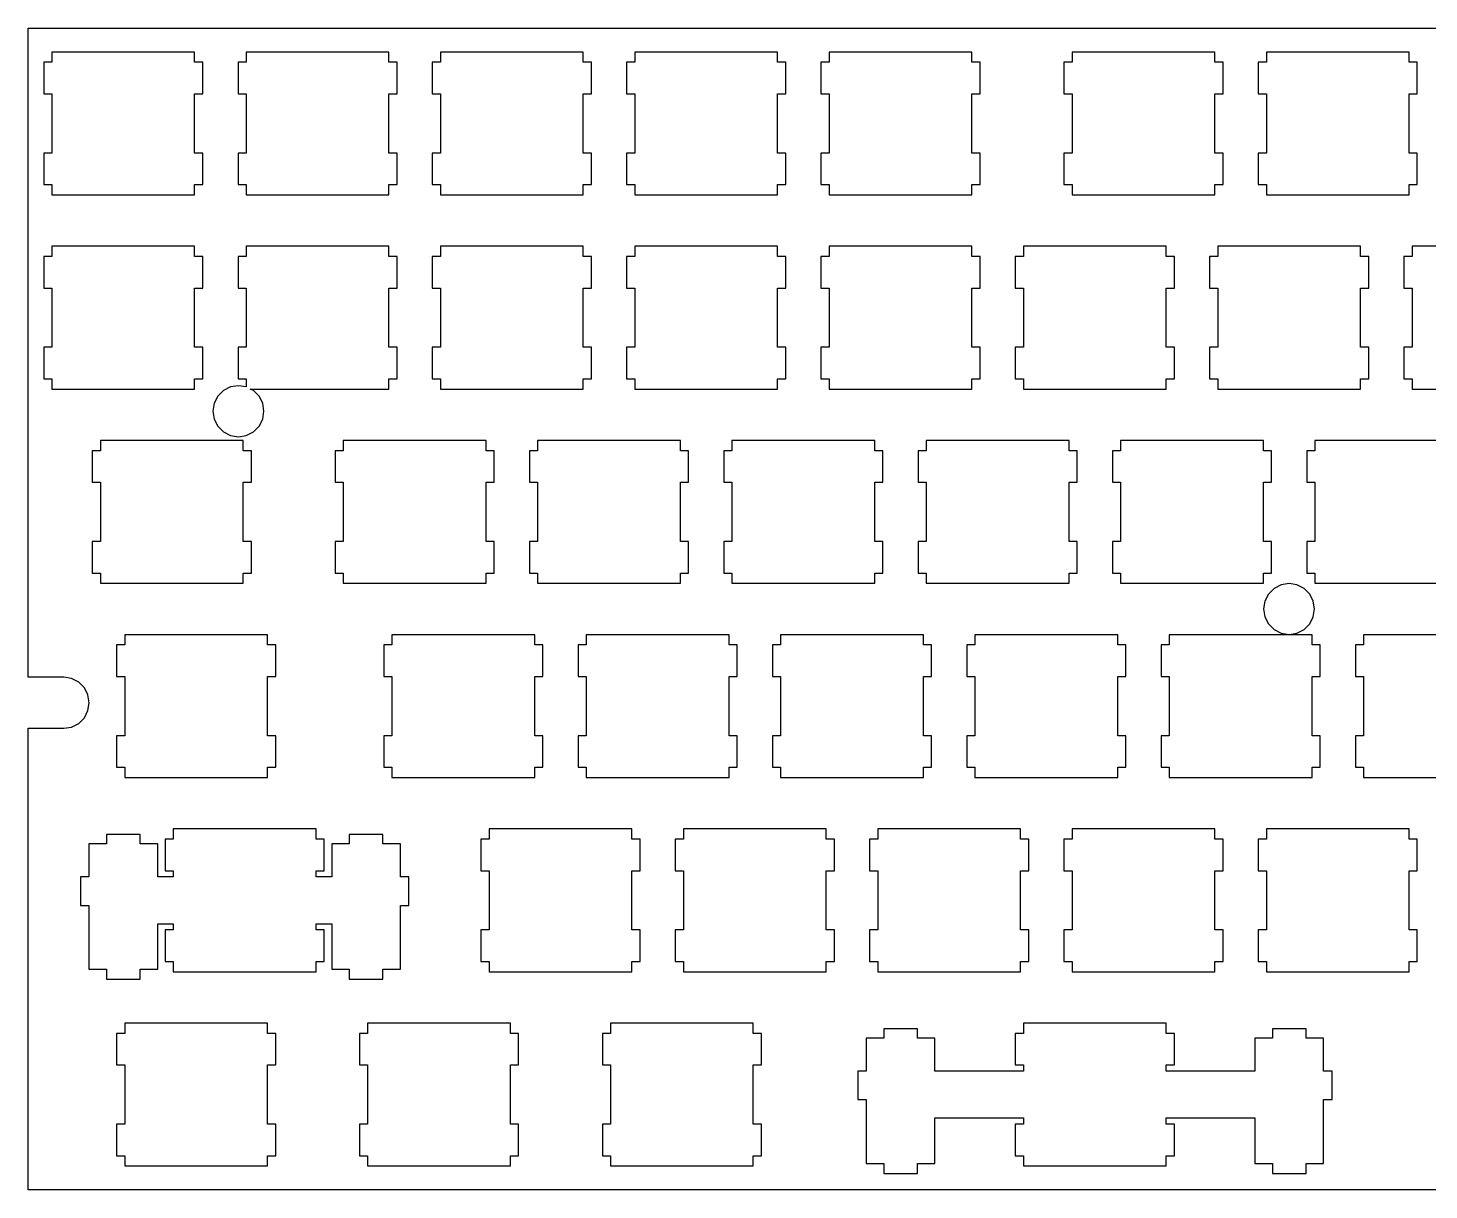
# Model space of a CAD drawing. Extents: x 0 to 276, y 0 to 114.
# Drawn here: x 0.1 to 137.4, y 0.1 to 114.1 of the extents above; entities that cross this region are included whole.
import ezdxf

# ---------------------------------------------------------------- set-up
doc = ezdxf.new("R2010")
doc.units = 0
doc.layers.get('0').update_dxf_attribs({"linetype": 'CONTINUOUS'})

msp = doc.modelspace()

# ---------------------------------------------------------------- linework, layer by layer
at = {"color": 0}
for p, q in [((0.09508, 50.3686), (0.09508, 114.056)), ((0.09508, 114.056), (275.945, 114.056)), ((2.43224, 111.694), (2.43224, 110.694)), ((16.4317, 111.694), (2.43224, 111.694)), ((16.4317, 110.694), (16.4317, 111.694)), ((21.4822, 111.694), (21.4822, 110.694)), ((35.4817, 111.694), (21.4822, 111.694)), ((35.4817, 110.694), (35.4817, 111.694)), ((40.5324, 111.694), (40.5324, 110.694)), ((54.5317, 111.694), (40.5324, 111.694)), ((54.5317, 110.694), (54.5317, 111.694)), ((59.581, 111.694), (59.581, 110.694)), ((73.5817, 111.694), (59.581, 111.694)), ((73.5817, 110.694), (73.5817, 111.694)), ((78.6324, 111.694), (78.6324, 110.694)), ((92.6317, 111.694), (78.6324, 111.694)), ((92.6317, 110.694), (92.6317, 111.694)), ((102.445, 111.694), (102.445, 110.694)), ((116.444, 111.694), (102.445, 111.694)), ((116.444, 110.694), (116.444, 111.694)), ((121.495, 111.694), (121.495, 110.694)), ((135.496, 111.694), (121.495, 111.694)), ((135.496, 110.694), (135.496, 111.694)), ((2.43224, 110.694), (1.6316, 110.694)), ((1.6316, 110.694), (1.6316, 107.594)), ((17.2324, 110.694), (16.4317, 110.694)), ((17.2324, 107.594), (17.2324, 110.694)), ((21.4822, 110.694), (20.6816, 110.694)), ((20.6816, 110.694), (20.6816, 107.594)), ((36.2825, 110.694), (35.4817, 110.694)), ((36.2825, 107.594), (36.2825, 110.694)), ((40.5324, 110.694), (39.7316, 110.694)), ((39.7316, 110.694), (39.7316, 107.594)), ((55.3311, 110.694), (54.5317, 110.694)), ((55.3311, 107.594), (55.3311, 110.694)), ((59.581, 110.694), (58.7816, 110.694)), ((58.7816, 110.694), (58.7816, 107.594)), ((74.3825, 110.694), (73.5817, 110.694)), ((74.3825, 107.594), (74.3825, 110.694)), ((78.6324, 110.694), (77.8316, 110.694)), ((77.8316, 110.694), (77.8316, 107.594)), ((93.4325, 110.694), (92.6317, 110.694)), ((93.4325, 107.594), (93.4325, 110.694)), ((102.445, 110.694), (101.646, 110.694)), ((101.646, 110.694), (101.646, 107.594)), ((117.245, 110.694), (116.444, 110.694)), ((117.245, 107.594), (117.245, 110.694)), ((121.495, 110.694), (120.694, 110.694)), ((120.694, 110.694), (120.694, 107.594)), ((136.295, 110.694), (135.496, 110.694)), ((136.295, 107.594), (136.295, 110.694)), ((1.6316, 107.594), (2.43224, 107.594)), ((2.43224, 107.594), (2.43224, 101.794)), ((16.4317, 101.794), (16.4317, 107.594)), ((16.4317, 107.594), (17.2324, 107.594)), ((20.6816, 107.594), (21.4822, 107.594)), ((21.4822, 107.594), (21.4822, 101.794)), ((35.4817, 101.794), (35.4817, 107.594)), ((35.4817, 107.594), (36.2825, 107.594)), ((39.7316, 107.594), (40.5324, 107.594)), ((40.5324, 107.594), (40.5324, 101.794)), ((54.5317, 101.794), (54.5317, 107.594)), ((54.5317, 107.594), (55.3311, 107.594)), ((58.7816, 107.594), (59.581, 107.594)), ((59.581, 107.594), (59.581, 101.794)), ((73.5817, 101.794), (73.5817, 107.594)), ((73.5817, 107.594), (74.3825, 107.594)), ((77.8316, 107.594), (78.6324, 107.594)), ((78.6324, 107.594), (78.6324, 101.794)), ((92.6317, 101.794), (92.6317, 107.594)), ((92.6317, 107.594), (93.4325, 107.594)), ((101.646, 107.594), (102.445, 107.594)), ((102.445, 107.594), (102.445, 101.794)), ((116.444, 101.794), (116.444, 107.594)), ((116.444, 107.594), (117.245, 107.594)), ((120.694, 107.594), (121.495, 107.594)), ((121.495, 107.594), (121.495, 101.794)), ((135.496, 101.794), (135.496, 107.594)), ((135.496, 107.594), (136.295, 107.594)), ((2.43224, 101.794), (1.6316, 101.794)), ((1.6316, 101.794), (1.6316, 98.6938)), ((17.2324, 101.794), (16.4317, 101.794)), ((17.2324, 98.6938), (17.2324, 101.794)), ((21.4822, 101.794), (20.6816, 101.794)), ((20.6816, 101.794), (20.6816, 98.6938)), ((36.2825, 101.794), (35.4817, 101.794)), ((36.2825, 98.6938), (36.2825, 101.794)), ((40.5324, 101.794), (39.7316, 101.794)), ((39.7316, 101.794), (39.7316, 98.6938)), ((55.3311, 101.794), (54.5317, 101.794)), ((55.3311, 98.6938), (55.3311, 101.794)), ((59.581, 101.794), (58.7816, 101.794)), ((58.7816, 101.794), (58.7816, 98.6938)), ((74.3825, 101.794), (73.5817, 101.794)), ((74.3825, 98.6938), (74.3825, 101.794)), ((78.6324, 101.794), (77.8316, 101.794)), ((77.8316, 101.794), (77.8316, 98.6938)), ((93.4325, 101.794), (92.6317, 101.794)), ((93.4325, 98.6938), (93.4325, 101.794)), ((102.445, 101.794), (101.646, 101.794)), ((101.646, 101.794), (101.646, 98.6938)), ((117.245, 101.794), (116.444, 101.794)), ((117.245, 98.6938), (117.245, 101.794)), ((121.495, 101.794), (120.694, 101.794)), ((120.694, 101.794), (120.694, 98.6938)), ((136.295, 101.794), (135.496, 101.794)), ((136.295, 98.6938), (136.295, 101.794)), ((1.6316, 98.6938), (2.43224, 98.6938)), ((2.43224, 98.6938), (2.43224, 97.6947)), ((2.43224, 97.6947), (16.4317, 97.6947)), ((16.4317, 97.6947), (16.4317, 98.6938)), ((16.4317, 98.6938), (17.2324, 98.6938)), ((20.6816, 98.6938), (21.4822, 98.6938)), ((21.4822, 98.6938), (21.4822, 97.6947)), ((21.4822, 97.6947), (35.4817, 97.6947)), ((35.4817, 97.6947), (35.4817, 98.6938)), ((35.4817, 98.6938), (36.2825, 98.6938)), ((39.7316, 98.6938), (40.5324, 98.6938)), ((40.5324, 98.6938), (40.5324, 97.6947)), ((40.5324, 97.6947), (54.5317, 97.6947)), ((54.5317, 97.6947), (54.5317, 98.6938)), ((54.5317, 98.6938), (55.3311, 98.6938)), ((58.7816, 98.6938), (59.581, 98.6938)), ((59.581, 98.6938), (59.581, 97.6947)), ((59.581, 97.6947), (73.5817, 97.6947)), ((73.5817, 97.6947), (73.5817, 98.6938)), ((73.5817, 98.6938), (74.3825, 98.6938)), ((77.8316, 98.6938), (78.6324, 98.6938)), ((78.6324, 98.6938), (78.6324, 97.6947)), ((78.6324, 97.6947), (92.6317, 97.6947)), ((92.6317, 97.6947), (92.6317, 98.6938)), ((92.6317, 98.6938), (93.4325, 98.6938)), ((101.646, 98.6938), (102.445, 98.6938)), ((102.445, 98.6938), (102.445, 97.6947)), ((102.445, 97.6947), (116.444, 97.6947)), ((116.444, 97.6947), (116.444, 98.6938)), ((116.444, 98.6938), (117.245, 98.6938)), ((120.694, 98.6938), (121.495, 98.6938)), ((121.495, 98.6938), (121.495, 97.6947)), ((121.495, 97.6947), (135.496, 97.6947)), ((135.496, 97.6947), (135.496, 98.6938)), ((135.496, 98.6938), (136.295, 98.6938)), ((2.43224, 92.644), (2.43224, 91.6436)), ((16.4317, 92.644), (2.43224, 92.644)), ((16.4317, 91.6436), (16.4317, 92.644)), ((21.4822, 92.644), (21.4822, 91.6436)), ((35.4817, 92.644), (21.4822, 92.644)), ((35.4817, 91.6436), (35.4817, 92.644)), ((40.5324, 92.644), (40.5324, 91.6436)), ((54.5317, 92.644), (40.5324, 92.644)), ((54.5317, 91.6436), (54.5317, 92.644)), ((59.581, 92.644), (59.581, 91.6436)), ((73.5817, 92.644), (59.581, 92.644)), ((73.5817, 91.6436), (73.5817, 92.644)), ((78.6324, 92.644), (78.6324, 91.6436)), ((92.6317, 92.644), (78.6324, 92.644)), ((92.6317, 91.6436), (92.6317, 92.644)), ((97.6824, 92.644), (97.6824, 91.6436)), ((111.682, 92.644), (97.6824, 92.644)), ((111.682, 91.6436), (111.682, 92.644)), ((116.732, 92.644), (116.732, 91.6436)), ((130.732, 92.644), (116.732, 92.644)), ((130.732, 91.6436), (130.732, 92.644)), ((135.782, 92.644), (135.782, 91.6436)), ((149.782, 92.644), (135.782, 92.644)), ((2.43224, 91.6436), (1.6316, 91.6436)), ((1.6316, 91.6436), (1.6316, 88.5444)), ((17.2324, 91.6436), (16.4317, 91.6436)), ((17.2324, 88.5444), (17.2324, 91.6436)), ((21.4822, 91.6436), (20.6816, 91.6436)), ((20.6816, 91.6436), (20.6816, 88.5444)), ((36.2825, 91.6436), (35.4817, 91.6436)), ((36.2825, 88.5444), (36.2825, 91.6436)), ((40.5324, 91.6436), (39.7316, 91.6436)), ((39.7316, 91.6436), (39.7316, 88.5444)), ((55.3311, 91.6436), (54.5317, 91.6436)), ((55.3311, 88.5444), (55.3311, 91.6436)), ((59.581, 91.6436), (58.7816, 91.6436)), ((58.7816, 91.6436), (58.7816, 88.5444)), ((74.3825, 91.6436), (73.5817, 91.6436)), ((74.3825, 88.5444), (74.3825, 91.6436)), ((78.6324, 91.6436), (77.8316, 91.6436)), ((77.8316, 91.6436), (77.8316, 88.5444)), ((93.4325, 91.6436), (92.6317, 91.6436)), ((93.4325, 88.5444), (93.4325, 91.6436)), ((97.6824, 91.6436), (96.8816, 91.6436)), ((96.8816, 91.6436), (96.8816, 88.5444)), ((112.482, 91.6436), (111.682, 91.6436)), ((112.482, 88.5444), (112.482, 91.6436)), ((116.732, 91.6436), (115.932, 91.6436)), ((115.932, 91.6436), (115.932, 88.5444)), ((131.532, 91.6436), (130.732, 91.6436)), ((131.532, 88.5444), (131.532, 91.6436)), ((135.782, 91.6436), (134.982, 91.6436)), ((134.982, 91.6436), (134.982, 88.5444)), ((1.6316, 88.5444), (2.43224, 88.5444)), ((2.43224, 88.5444), (2.43224, 82.7444)), ((16.4317, 82.7444), (16.4317, 88.5444)), ((16.4317, 88.5444), (17.2324, 88.5444)), ((20.6816, 88.5444), (21.4822, 88.5444)), ((21.4822, 88.5444), (21.4822, 82.7444)), ((35.4817, 82.7444), (35.4817, 88.5444)), ((35.4817, 88.5444), (36.2825, 88.5444)), ((39.7316, 88.5444), (40.5324, 88.5444)), ((40.5324, 88.5444), (40.5324, 82.7444)), ((54.5317, 82.7444), (54.5317, 88.5444)), ((54.5317, 88.5444), (55.3311, 88.5444)), ((58.7816, 88.5444), (59.581, 88.5444)), ((59.581, 88.5444), (59.581, 82.7444)), ((73.5817, 82.7444), (73.5817, 88.5444)), ((73.5817, 88.5444), (74.3825, 88.5444)), ((77.8316, 88.5444), (78.6324, 88.5444)), ((78.6324, 88.5444), (78.6324, 82.7444)), ((92.6317, 82.7444), (92.6317, 88.5444)), ((92.6317, 88.5444), (93.4325, 88.5444)), ((96.8816, 88.5444), (97.6824, 88.5444)), ((97.6824, 88.5444), (97.6824, 82.7444)), ((111.682, 82.7444), (111.682, 88.5444)), ((111.682, 88.5444), (112.482, 88.5444)), ((115.932, 88.5444), (116.732, 88.5444)), ((116.732, 88.5444), (116.732, 82.7444)), ((130.732, 82.7444), (130.732, 88.5444)), ((130.732, 88.5444), (131.532, 88.5444)), ((134.982, 88.5444), (135.782, 88.5444)), ((135.782, 88.5444), (135.782, 82.7444)), ((2.43224, 82.7444), (1.6316, 82.7444)), ((1.6316, 82.7444), (1.6316, 79.6438)), ((17.2324, 82.7444), (16.4317, 82.7444)), ((17.2324, 79.6438), (17.2324, 82.7444)), ((21.4822, 82.7444), (20.6816, 82.7444)), ((20.6816, 82.7444), (20.6816, 79.6438)), ((36.2825, 82.7444), (35.4817, 82.7444)), ((36.2825, 79.6438), (36.2825, 82.7444)), ((40.5324, 82.7444), (39.7316, 82.7444)), ((39.7316, 82.7444), (39.7316, 79.6438)), ((55.3311, 82.7444), (54.5317, 82.7444)), ((55.3311, 79.6438), (55.3311, 82.7444)), ((59.581, 82.7444), (58.7816, 82.7444)), ((58.7816, 82.7444), (58.7816, 79.6438)), ((74.3825, 82.7444), (73.5817, 82.7444)), ((74.3825, 79.6438), (74.3825, 82.7444)), ((78.6324, 82.7444), (77.8316, 82.7444)), ((77.8316, 82.7444), (77.8316, 79.6438)), ((93.4325, 82.7444), (92.6317, 82.7444)), ((93.4325, 79.6438), (93.4325, 82.7444)), ((97.6824, 82.7444), (96.8816, 82.7444)), ((96.8816, 82.7444), (96.8816, 79.6438)), ((112.482, 82.7444), (111.682, 82.7444)), ((112.482, 79.6438), (112.482, 82.7444)), ((116.732, 82.7444), (115.932, 82.7444)), ((115.932, 82.7444), (115.932, 79.6438)), ((131.532, 82.7444), (130.732, 82.7444)), ((131.532, 79.6438), (131.532, 82.7444)), ((135.782, 82.7444), (134.982, 82.7444)), ((134.982, 82.7444), (134.982, 79.6438)), ((1.6316, 79.6438), (2.43224, 79.6438)), ((2.43224, 79.6438), (2.43224, 78.6447)), ((2.43224, 78.6447), (16.4317, 78.6447)), ((16.4317, 78.6447), (16.4317, 79.6438)), ((16.4317, 79.6438), (17.2324, 79.6438)), ((19.2512, 78.4916), (18.6972, 77.9378)), ((19.9471, 78.8458), (19.2512, 78.4916)), ((20.7202, 78.9672), (19.9471, 78.8458)), ((20.6816, 79.6438), (21.4822, 79.6438)), ((21.4822, 78.8487), (20.7202, 78.9672)), ((21.4822, 79.6438), (21.4822, 78.8487)), ((22.1892, 78.4916), (21.8888, 78.6447)), ((21.8888, 78.6447), (35.4817, 78.6447)), ((22.7432, 77.9378), (22.1892, 78.4916)), ((35.4817, 78.6447), (35.4817, 79.6438)), ((35.4817, 79.6438), (36.2825, 79.6438)), ((39.7316, 79.6438), (40.5324, 79.6438)), ((40.5324, 79.6438), (40.5324, 78.6447)), ((40.5324, 78.6447), (54.5317, 78.6447)), ((54.5317, 78.6447), (54.5317, 79.6438)), ((54.5317, 79.6438), (55.3311, 79.6438)), ((58.7816, 79.6438), (59.581, 79.6438)), ((59.581, 79.6438), (59.581, 78.6447)), ((59.581, 78.6447), (73.5817, 78.6447)), ((73.5817, 78.6447), (73.5817, 79.6438)), ((73.5817, 79.6438), (74.3825, 79.6438)), ((77.8316, 79.6438), (78.6324, 79.6438)), ((78.6324, 79.6438), (78.6324, 78.6447)), ((78.6324, 78.6447), (92.6317, 78.6447)), ((92.6317, 78.6447), (92.6317, 79.6438)), ((92.6317, 79.6438), (93.4325, 79.6438)), ((96.8816, 79.6438), (97.6824, 79.6438)), ((97.6824, 79.6438), (97.6824, 78.6447)), ((97.6824, 78.6447), (111.682, 78.6447)), ((111.682, 78.6447), (111.682, 79.6438)), ((111.682, 79.6438), (112.482, 79.6438)), ((115.932, 79.6438), (116.732, 79.6438)), ((116.732, 79.6438), (116.732, 78.6447)), ((116.732, 78.6447), (130.732, 78.6447)), ((130.732, 78.6447), (130.732, 79.6438)), ((130.732, 79.6438), (131.532, 79.6438)), ((134.982, 79.6438), (135.782, 79.6438)), ((135.782, 79.6438), (135.782, 78.6447)), ((135.782, 78.6447), (149.782, 78.6447)), ((18.3417, 77.2418), (18.2204, 76.4674)), ((18.6972, 77.9378), (18.3417, 77.2418)), ((23.0987, 77.2418), (22.7432, 77.9378)), ((23.2199, 76.4674), (23.0987, 77.2418)), ((18.2204, 76.4674), (18.3417, 75.6955)), ((18.3417, 75.6955), (18.6972, 74.9984)), ((22.7432, 74.9984), (23.0987, 75.6955)), ((23.0987, 75.6955), (23.2199, 76.4674)), ((18.6972, 74.9984), (19.2512, 74.4456)), ((19.2512, 74.4456), (19.9471, 74.0904)), ((21.4933, 74.0904), (22.1892, 74.4456)), ((22.1892, 74.4456), (22.7432, 74.9984)), ((7.19473, 73.5926), (7.19473, 72.5936)), ((21.1956, 73.5926), (7.19473, 73.5926)), ((19.9471, 74.0904), (20.7202, 73.9676)), ((20.7202, 73.9676), (21.4933, 74.0904)), ((21.1956, 72.5936), (21.1956, 73.5926)), ((31.0059, 73.5926), (31.0059, 72.5936)), ((45.0067, 73.5926), (31.0059, 73.5926)), ((45.0067, 72.5936), (45.0067, 73.5926)), ((50.0574, 73.5926), (50.0574, 72.5936)), ((64.0567, 73.5926), (50.0574, 73.5926)), ((64.0567, 72.5936), (64.0567, 73.5926)), ((69.1074, 73.5926), (69.1074, 72.5936)), ((83.1067, 73.5926), (69.1074, 73.5926)), ((83.1067, 72.5936), (83.1067, 73.5926)), ((88.1574, 73.5926), (88.1574, 72.5936)), ((102.157, 73.5926), (88.1574, 73.5926)), ((102.157, 72.5936), (102.157, 73.5926)), ((107.206, 73.5926), (107.206, 72.5936)), ((121.207, 73.5926), (107.206, 73.5926)), ((121.207, 72.5936), (121.207, 73.5926)), ((126.257, 73.5926), (126.257, 72.5936)), ((140.257, 73.5926), (126.257, 73.5926)), ((7.19473, 72.5936), (6.39547, 72.5936)), ((6.39547, 72.5936), (6.39547, 69.4944)), ((21.9949, 72.5936), (21.1956, 72.5936)), ((21.9949, 69.4944), (21.9949, 72.5936)), ((31.0059, 72.5936), (30.2066, 72.5936)), ((30.2066, 72.5936), (30.2066, 69.4944)), ((45.8075, 72.5936), (45.0067, 72.5936)), ((45.8075, 69.4944), (45.8075, 72.5936)), ((50.0574, 72.5936), (49.2566, 72.5936)), ((49.2566, 72.5936), (49.2566, 69.4944)), ((64.8575, 72.5936), (64.0567, 72.5936)), ((64.8575, 69.4944), (64.8575, 72.5936)), ((69.1074, 72.5936), (68.3066, 72.5936)), ((68.3066, 72.5936), (68.3066, 69.4944)), ((83.9075, 72.5936), (83.1067, 72.5936)), ((83.9075, 69.4944), (83.9075, 72.5936)), ((88.1574, 72.5936), (87.3566, 72.5936)), ((87.3566, 72.5936), (87.3566, 69.4944)), ((102.956, 72.5936), (102.157, 72.5936)), ((102.956, 69.4944), (102.956, 72.5936)), ((107.206, 72.5936), (106.407, 72.5936)), ((106.407, 72.5936), (106.407, 69.4944)), ((122.007, 72.5936), (121.207, 72.5936)), ((122.007, 69.4944), (122.007, 72.5936)), ((126.257, 72.5936), (125.457, 72.5936)), ((125.457, 72.5936), (125.457, 69.4944)), ((6.39547, 69.4944), (7.19473, 69.4944)), ((7.19473, 69.4944), (7.19473, 63.693)), ((21.1956, 63.693), (21.1956, 69.4944)), ((21.1956, 69.4944), (21.9949, 69.4944)), ((30.2066, 69.4944), (31.0059, 69.4944)), ((31.0059, 69.4944), (31.0059, 63.693)), ((45.0067, 63.693), (45.0067, 69.4944)), ((45.0067, 69.4944), (45.8075, 69.4944)), ((49.2566, 69.4944), (50.0574, 69.4944)), ((50.0574, 69.4944), (50.0574, 63.693)), ((64.0567, 63.693), (64.0567, 69.4944)), ((64.0567, 69.4944), (64.8575, 69.4944)), ((68.3066, 69.4944), (69.1074, 69.4944)), ((69.1074, 69.4944), (69.1074, 63.693)), ((83.1067, 63.693), (83.1067, 69.4944)), ((83.1067, 69.4944), (83.9075, 69.4944)), ((87.3566, 69.4944), (88.1574, 69.4944)), ((88.1574, 69.4944), (88.1574, 63.693)), ((102.157, 63.693), (102.157, 69.4944)), ((102.157, 69.4944), (102.956, 69.4944)), ((106.407, 69.4944), (107.206, 69.4944)), ((107.206, 69.4944), (107.206, 63.693)), ((121.207, 63.693), (121.207, 69.4944)), ((121.207, 69.4944), (122.007, 69.4944)), ((125.457, 69.4944), (126.257, 69.4944)), ((126.257, 69.4944), (126.257, 63.693)), ((7.19473, 63.693), (6.39547, 63.693)), ((6.39547, 63.693), (6.39547, 60.5938)), ((21.9949, 63.693), (21.1956, 63.693)), ((21.9949, 60.5938), (21.9949, 63.693)), ((31.0059, 63.693), (30.2066, 63.693)), ((30.2066, 63.693), (30.2066, 60.5938)), ((45.8075, 63.693), (45.0067, 63.693)), ((45.8075, 60.5938), (45.8075, 63.693)), ((50.0574, 63.693), (49.2566, 63.693)), ((49.2566, 63.693), (49.2566, 60.5938)), ((64.8575, 63.693), (64.0567, 63.693)), ((64.8575, 60.5938), (64.8575, 63.693)), ((69.1074, 63.693), (68.3066, 63.693)), ((68.3066, 63.693), (68.3066, 60.5938)), ((83.9075, 63.693), (83.1067, 63.693)), ((83.9075, 60.5938), (83.9075, 63.693)), ((88.1574, 63.693), (87.3566, 63.693)), ((87.3566, 63.693), (87.3566, 60.5938)), ((102.956, 63.693), (102.157, 63.693)), ((102.956, 60.5938), (102.956, 63.693)), ((107.206, 63.693), (106.407, 63.693)), ((106.407, 63.693), (106.407, 60.5938)), ((122.007, 63.693), (121.207, 63.693)), ((122.007, 60.5938), (122.007, 63.693)), ((126.257, 63.693), (125.457, 63.693)), ((125.457, 63.693), (125.457, 60.5938)), ((6.39547, 60.5938), (7.19473, 60.5938)), ((7.19473, 60.5938), (7.19473, 59.5933)), ((21.1956, 59.5933), (21.1956, 60.5938)), ((21.1956, 60.5938), (21.9949, 60.5938)), ((30.2066, 60.5938), (31.0059, 60.5938)), ((31.0059, 60.5938), (31.0059, 59.5933)), ((45.0067, 59.5933), (45.0067, 60.5938)), ((45.0067, 60.5938), (45.8075, 60.5938)), ((49.2566, 60.5938), (50.0574, 60.5938)), ((50.0574, 60.5938), (50.0574, 59.5933)), ((64.0567, 59.5933), (64.0567, 60.5938)), ((64.0567, 60.5938), (64.8575, 60.5938)), ((68.3066, 60.5938), (69.1074, 60.5938)), ((69.1074, 60.5938), (69.1074, 59.5933)), ((83.1067, 59.5933), (83.1067, 60.5938)), ((83.1067, 60.5938), (83.9075, 60.5938)), ((87.3566, 60.5938), (88.1574, 60.5938)), ((88.1574, 60.5938), (88.1574, 59.5933)), ((102.157, 59.5933), (102.157, 60.5938)), ((102.157, 60.5938), (102.956, 60.5938)), ((106.407, 60.5938), (107.206, 60.5938)), ((107.206, 60.5938), (107.206, 59.5933)), ((121.207, 59.5933), (121.207, 60.5938)), ((121.207, 60.5938), (122.007, 60.5938)), ((125.457, 60.5938), (126.257, 60.5938)), ((126.257, 60.5938), (126.257, 59.5933)), ((7.19473, 59.5933), (21.1956, 59.5933)), ((31.0059, 59.5933), (45.0067, 59.5933)), ((50.0574, 59.5933), (64.0567, 59.5933)), ((69.1074, 59.5933), (83.1067, 59.5933)), ((88.1574, 59.5933), (102.157, 59.5933)), ((107.206, 59.5933), (121.207, 59.5933)), ((122.251, 59.0903), (121.697, 58.5378)), ((122.947, 59.4459), (122.251, 59.0903)), ((123.72, 59.5683), (122.947, 59.4459)), ((124.494, 59.4459), (123.72, 59.5683)), ((125.188, 59.0903), (124.494, 59.4459)), ((125.743, 58.5378), (125.188, 59.0903)), ((126.257, 59.5933), (140.257, 59.5933)), ((121.342, 57.8404), (121.22, 57.0689)), ((121.697, 58.5378), (121.342, 57.8404)), ((126.097, 57.8404), (125.743, 58.5378)), ((126.22, 57.0689), (126.097, 57.8404)), ((121.22, 57.0689), (121.342, 56.2956)), ((126.097, 56.2956), (126.22, 57.0689)), ((121.342, 56.2956), (121.697, 55.5995)), ((121.697, 55.5995), (122.251, 55.0457)), ((122.251, 55.0457), (122.947, 54.6915)), ((124.494, 54.6915), (125.188, 55.0457)), ((125.188, 55.0457), (125.743, 55.5995)), ((125.743, 55.5995), (126.097, 56.2956)), ((9.57598, 54.544), (9.57598, 53.5436)), ((23.5768, 54.544), (9.57598, 54.544)), ((23.5768, 53.5436), (23.5768, 54.544)), ((35.7699, 54.544), (35.7699, 53.5436)), ((49.7706, 54.544), (35.7699, 54.544)), ((49.7706, 53.5436), (49.7706, 54.544)), ((54.8185, 54.544), (54.8185, 53.5436)), ((68.8192, 54.544), (54.8185, 54.544)), ((68.8192, 53.5436), (68.8192, 54.544)), ((73.8699, 54.544), (73.8699, 53.5436)), ((87.8692, 54.544), (73.8699, 54.544)), ((87.8692, 53.5436), (87.8692, 54.544)), ((92.9199, 54.544), (92.9199, 53.5436)), ((106.919, 54.544), (92.9199, 54.544)), ((106.919, 53.5436), (106.919, 54.544)), ((111.968, 54.544), (111.968, 53.5436)), ((125.971, 54.544), (111.968, 54.544)), ((122.947, 54.6915), (123.72, 54.5677)), ((123.72, 54.5677), (124.494, 54.6915)), ((125.971, 53.5436), (125.971, 54.544)), ((131.02, 54.544), (131.02, 53.5436)), ((145.019, 54.544), (131.02, 54.544)), ((9.57598, 53.5436), (8.77672, 53.5436)), ((8.77672, 53.5436), (8.77672, 50.4444)), ((24.3761, 53.5436), (23.5768, 53.5436)), ((24.3761, 50.4444), (24.3761, 53.5436)), ((35.7699, 53.5436), (34.9705, 53.5436)), ((34.9705, 53.5436), (34.9705, 50.4444)), ((50.5686, 53.5436), (49.7706, 53.5436)), ((50.5686, 50.4444), (50.5686, 53.5436)), ((54.8185, 53.5436), (54.0205, 53.5436)), ((54.0205, 53.5436), (54.0205, 50.4444)), ((69.62, 53.5436), (68.8192, 53.5436)), ((69.62, 50.4444), (69.62, 53.5436)), ((73.8699, 53.5436), (73.0691, 53.5436)), ((73.0691, 53.5436), (73.0691, 50.4444)), ((88.67, 53.5436), (87.8692, 53.5436)), ((88.67, 50.4444), (88.67, 53.5436)), ((92.9199, 53.5436), (92.1191, 53.5436)), ((92.1191, 53.5436), (92.1191, 50.4444)), ((107.719, 53.5436), (106.919, 53.5436)), ((107.719, 50.4444), (107.719, 53.5436)), ((111.968, 53.5436), (111.169, 53.5436)), ((111.169, 53.5436), (111.169, 50.4444)), ((126.77, 53.5436), (125.971, 53.5436)), ((126.77, 50.4444), (126.77, 53.5436)), ((131.02, 53.5436), (130.218, 53.5436)), ((130.218, 53.5436), (130.218, 50.4444)), ((3.59668, 50.3671), (0.09508, 50.3686)), ((4.36838, 50.2447), (3.59668, 50.3671)), ((5.0643, 49.8905), (4.36838, 50.2447)), ((5.61689, 49.3367), (5.0643, 49.8905)), ((8.77672, 50.4444), (9.57598, 50.4444)), ((9.57598, 50.4444), (9.57598, 44.643)), ((23.5768, 44.643), (23.5768, 50.4444)), ((23.5768, 50.4444), (24.3761, 50.4444)), ((34.9705, 50.4444), (35.7699, 50.4444)), ((35.7699, 50.4444), (35.7699, 44.643)), ((49.7706, 44.643), (49.7706, 50.4444)), ((49.7706, 50.4444), (50.5686, 50.4444)), ((54.0205, 50.4444), (54.8185, 50.4444)), ((54.8185, 50.4444), (54.8185, 44.643)), ((68.8192, 44.643), (68.8192, 50.4444)), ((68.8192, 50.4444), (69.62, 50.4444)), ((73.0691, 50.4444), (73.8699, 50.4444)), ((73.8699, 50.4444), (73.8699, 44.643)), ((87.8692, 44.643), (87.8692, 50.4444)), ((87.8692, 50.4444), (88.67, 50.4444)), ((92.1191, 50.4444), (92.9199, 50.4444)), ((92.9199, 50.4444), (92.9199, 44.643)), ((106.919, 44.643), (106.919, 50.4444)), ((106.919, 50.4444), (107.719, 50.4444)), ((111.169, 50.4444), (111.968, 50.4444)), ((111.968, 50.4444), (111.968, 44.643)), ((125.971, 44.643), (125.971, 50.4444)), ((125.971, 50.4444), (126.77, 50.4444)), ((130.218, 50.4444), (131.02, 50.4444)), ((131.02, 50.4444), (131.02, 44.643)), ((5.97242, 48.6406), (5.61689, 49.3367)), ((6.09505, 47.8677), (5.97242, 48.6406)), ((5.61689, 46.3984), (5.97242, 47.0958)), ((5.97242, 47.0958), (6.09505, 47.8677)), ((0.09508, 0.07993), (0.09508, 45.3679)), ((0.09508, 45.3679), (3.5953, 45.3679)), ((3.5953, 45.3679), (4.36838, 45.4918)), ((4.36838, 45.4918), (5.0643, 45.8459)), ((5.0643, 45.8459), (5.61689, 46.3984)), ((9.57598, 44.643), (8.77672, 44.643)), ((8.77672, 44.643), (8.77672, 41.5438)), ((24.3761, 44.643), (23.5768, 44.643)), ((24.3761, 41.5438), (24.3761, 44.643)), ((35.7699, 44.643), (34.9705, 44.643)), ((34.9705, 44.643), (34.9705, 41.5438)), ((50.5686, 44.643), (49.7706, 44.643)), ((50.5686, 41.5438), (50.5686, 44.643)), ((54.8185, 44.643), (54.0205, 44.643)), ((54.0205, 44.643), (54.0205, 41.5438)), ((69.62, 44.643), (68.8192, 44.643)), ((69.62, 41.5438), (69.62, 44.643)), ((73.8699, 44.643), (73.0691, 44.643)), ((73.0691, 44.643), (73.0691, 41.5438)), ((88.67, 44.643), (87.8692, 44.643)), ((88.67, 41.5438), (88.67, 44.643)), ((92.9199, 44.643), (92.1191, 44.643)), ((92.1191, 44.643), (92.1191, 41.5438)), ((107.719, 44.643), (106.919, 44.643)), ((107.719, 41.5438), (107.719, 44.643)), ((111.968, 44.643), (111.169, 44.643)), ((111.169, 44.643), (111.169, 41.5438)), ((126.77, 44.643), (125.971, 44.643)), ((126.77, 41.5438), (126.77, 44.643)), ((131.02, 44.643), (130.218, 44.643)), ((130.218, 44.643), (130.218, 41.5438)), ((8.77672, 41.5438), (9.57598, 41.5438)), ((9.57598, 41.5438), (9.57598, 40.5448)), ((23.5768, 40.5448), (23.5768, 41.5438)), ((23.5768, 41.5438), (24.3761, 41.5438)), ((34.9705, 41.5438), (35.7699, 41.5438)), ((35.7699, 41.5438), (35.7699, 40.5448)), ((49.7706, 40.5448), (49.7706, 41.5438)), ((49.7706, 41.5438), (50.5686, 41.5438)), ((54.0205, 41.5438), (54.8185, 41.5438)), ((54.8185, 41.5438), (54.8185, 40.5448)), ((68.8192, 40.5448), (68.8192, 41.5438)), ((68.8192, 41.5438), (69.62, 41.5438)), ((73.0691, 41.5438), (73.8699, 41.5438)), ((73.8699, 41.5438), (73.8699, 40.5448)), ((87.8692, 40.5448), (87.8692, 41.5438)), ((87.8692, 41.5438), (88.67, 41.5438)), ((92.1191, 41.5438), (92.9199, 41.5438)), ((92.9199, 41.5438), (92.9199, 40.5448)), ((106.919, 40.5448), (106.919, 41.5438)), ((106.919, 41.5438), (107.719, 41.5438)), ((111.169, 41.5438), (111.968, 41.5438)), ((111.968, 41.5438), (111.968, 40.5448)), ((125.971, 40.5448), (125.971, 41.5438)), ((125.971, 41.5438), (126.77, 41.5438)), ((130.218, 41.5438), (131.02, 41.5438)), ((131.02, 41.5438), (131.02, 40.5448)), ((9.57598, 40.5448), (23.5768, 40.5448)), ((35.7699, 40.5448), (49.7706, 40.5448)), ((54.8185, 40.5448), (68.8192, 40.5448)), ((73.8699, 40.5448), (87.8692, 40.5448)), ((92.9199, 40.5448), (106.919, 40.5448)), ((111.968, 40.5448), (125.971, 40.5448)), ((131.02, 40.5448), (145.019, 40.5448)), ((11.0877, 34.9443), (7.78866, 34.9443)), ((7.78866, 34.9443), (7.78866, 34.0238)), ((11.0877, 34.0238), (11.0877, 34.9443)), ((14.3371, 34.4937), (13.5378, 34.4937)), ((13.5378, 34.4937), (13.5378, 31.3931)), ((14.3371, 35.494), (14.3371, 34.4937)), ((28.3366, 35.494), (14.3371, 35.494)), ((28.3366, 34.4937), (28.3366, 35.494)), ((29.1373, 34.4937), (28.3366, 34.4937)), ((29.1373, 31.3931), (29.1373, 34.4937)), ((34.8878, 34.9443), (31.5874, 34.9443)), ((31.5874, 34.9443), (31.5874, 34.0238)), ((34.8878, 34.0238), (34.8878, 34.9443)), ((45.2949, 34.4937), (44.4941, 34.4937)), ((44.4941, 34.4937), (44.4941, 31.3931)), ((45.2949, 35.494), (45.2949, 34.4937)), ((59.2956, 35.494), (45.2949, 35.494)), ((59.2956, 34.4937), (59.2956, 35.494)), ((60.095, 34.4937), (59.2956, 34.4937)), ((60.095, 31.3931), (60.095, 34.4937)), ((64.3449, 34.4937), (63.5455, 34.4937)), ((63.5455, 34.4937), (63.5455, 31.3931)), ((64.3449, 35.494), (64.3449, 34.4937)), ((78.3456, 35.494), (64.3449, 35.494)), ((78.3456, 34.4937), (78.3456, 35.494)), ((79.145, 34.4937), (78.3456, 34.4937)), ((79.145, 31.3931), (79.145, 34.4937)), ((83.3949, 34.4937), (82.5955, 34.4937)), ((82.5955, 34.4937), (82.5955, 31.3931)), ((83.3949, 35.494), (83.3949, 34.4937)), ((97.3956, 35.494), (83.3949, 35.494)), ((97.3956, 34.4937), (97.3956, 35.494)), ((98.195, 34.4937), (97.3956, 34.4937)), ((98.195, 31.3931), (98.195, 34.4937)), ((102.445, 34.4937), (101.646, 34.4937)), ((101.646, 34.4937), (101.646, 31.3931)), ((102.445, 35.494), (102.445, 34.4937)), ((116.444, 35.494), (102.445, 35.494)), ((116.444, 34.4937), (116.444, 35.494)), ((117.245, 34.4937), (116.444, 34.4937)), ((117.245, 31.3931), (117.245, 34.4937)), ((121.495, 34.4937), (120.694, 34.4937)), ((120.694, 34.4937), (120.694, 31.3931)), ((121.495, 35.494), (121.495, 34.4937)), ((135.496, 35.494), (121.495, 35.494)), ((135.496, 34.4937), (135.496, 35.494)), ((136.295, 34.4937), (135.496, 34.4937)), ((136.295, 31.3931), (136.295, 34.4937)), ((7.78866, 34.0238), (6.06337, 34.0238)), ((6.06337, 34.0238), (6.06337, 30.7937)), ((12.813, 34.0238), (11.0877, 34.0238)), ((12.813, 30.7937), (12.813, 34.0238)), ((31.5874, 34.0238), (29.8634, 34.0238)), ((29.8634, 34.0238), (29.8634, 30.7937)), ((36.613, 34.0238), (34.8878, 34.0238)), ((36.613, 30.7937), (36.613, 34.0238)), ((6.06337, 30.7937), (5.23794, 30.7937)), ((5.23794, 30.7937), (5.23794, 27.9949)), ((14.3371, 30.7937), (12.813, 30.7937)), ((13.5378, 31.3931), (14.3371, 31.3931)), ((14.3371, 31.3931), (14.3371, 30.7937)), ((28.3366, 30.7937), (28.3366, 31.3931)), ((28.3366, 31.3931), (29.1373, 31.3931)), ((29.8634, 30.7937), (28.3366, 30.7937)), ((37.4385, 30.7937), (36.613, 30.7937)), ((37.4385, 27.9949), (37.4385, 30.7937)), ((44.4941, 31.3931), (45.2949, 31.3931)), ((45.2949, 31.3931), (45.2949, 25.5929)), ((59.2956, 25.5929), (59.2956, 31.3931)), ((59.2956, 31.3931), (60.095, 31.3931)), ((63.5455, 31.3931), (64.3449, 31.3931)), ((64.3449, 31.3931), (64.3449, 25.5929)), ((78.3456, 25.5929), (78.3456, 31.3931)), ((78.3456, 31.3931), (79.145, 31.3931)), ((82.5955, 31.3931), (83.3949, 31.3931)), ((83.3949, 31.3931), (83.3949, 25.5929)), ((97.3956, 25.5929), (97.3956, 31.3931)), ((97.3956, 31.3931), (98.195, 31.3931)), ((101.646, 31.3931), (102.445, 31.3931)), ((102.445, 31.3931), (102.445, 25.5929)), ((116.444, 25.5929), (116.444, 31.3931)), ((116.444, 31.3931), (117.245, 31.3931)), ((120.694, 31.3931), (121.495, 31.3931)), ((121.495, 31.3931), (121.495, 25.5929)), ((135.496, 25.5929), (135.496, 31.3931)), ((135.496, 31.3931), (136.295, 31.3931)), ((5.23794, 27.9949), (6.06337, 27.9949)), ((6.06337, 27.9949), (6.06337, 21.7248)), ((36.613, 21.7248), (36.613, 27.9949)), ((36.613, 27.9949), (37.4385, 27.9949)), ((12.813, 21.7248), (12.813, 26.1938)), ((12.813, 26.1938), (14.3371, 26.1938)), ((14.3371, 26.1938), (14.3371, 25.5929)), ((28.3366, 25.5929), (28.3366, 26.1938)), ((28.3366, 26.1938), (29.8634, 26.1938)), ((29.8634, 26.1938), (29.8634, 21.7248)), ((14.3371, 25.5929), (13.5378, 25.5929)), ((13.5378, 25.5929), (13.5378, 22.4937)), ((29.1373, 25.5929), (28.3366, 25.5929)), ((29.1373, 22.4937), (29.1373, 25.5929)), ((45.2949, 25.5929), (44.4941, 25.5929)), ((44.4941, 25.5929), (44.4941, 22.4937)), ((60.095, 25.5929), (59.2956, 25.5929)), ((60.095, 22.4937), (60.095, 25.5929)), ((64.3449, 25.5929), (63.5455, 25.5929)), ((63.5455, 25.5929), (63.5455, 22.4937)), ((79.145, 25.5929), (78.3456, 25.5929)), ((79.145, 22.4937), (79.145, 25.5929)), ((83.3949, 25.5929), (82.5955, 25.5929)), ((82.5955, 25.5929), (82.5955, 22.4937)), ((98.195, 25.5929), (97.3956, 25.5929)), ((98.195, 22.4937), (98.195, 25.5929)), ((102.445, 25.5929), (101.646, 25.5929)), ((101.646, 25.5929), (101.646, 22.4937)), ((117.245, 25.5929), (116.444, 25.5929)), ((117.245, 22.4937), (117.245, 25.5929)), ((121.495, 25.5929), (120.694, 25.5929)), ((120.694, 25.5929), (120.694, 22.4937)), ((136.295, 25.5929), (135.496, 25.5929)), ((136.295, 22.4937), (136.295, 25.5929)), ((13.5378, 22.4937), (14.3371, 22.4937)), ((14.3371, 22.4937), (14.3371, 21.4946)), ((28.3366, 21.4946), (28.3366, 22.4937)), ((28.3366, 22.4937), (29.1373, 22.4937)), ((44.4941, 22.4937), (45.2949, 22.4937)), ((45.2949, 22.4937), (45.2949, 21.4946)), ((59.2956, 21.4946), (59.2956, 22.4937)), ((59.2956, 22.4937), (60.095, 22.4937)), ((63.5455, 22.4937), (64.3449, 22.4937)), ((64.3449, 22.4937), (64.3449, 21.4946)), ((78.3456, 21.4946), (78.3456, 22.4937)), ((78.3456, 22.4937), (79.145, 22.4937)), ((82.5955, 22.4937), (83.3949, 22.4937)), ((83.3949, 22.4937), (83.3949, 21.4946)), ((97.3956, 21.4946), (97.3956, 22.4937)), ((97.3956, 22.4937), (98.195, 22.4937)), ((101.646, 22.4937), (102.445, 22.4937)), ((102.445, 22.4937), (102.445, 21.4946)), ((116.444, 21.4946), (116.444, 22.4937)), ((116.444, 22.4937), (117.245, 22.4937)), ((120.694, 22.4937), (121.495, 22.4937)), ((121.495, 22.4937), (121.495, 21.4946)), ((135.496, 21.4946), (135.496, 22.4937)), ((135.496, 22.4937), (136.295, 22.4937)), ((6.06337, 21.7248), (7.78866, 21.7248)), ((7.78866, 21.7248), (7.78866, 20.7436)), ((7.78866, 20.7436), (11.0877, 20.7436)), ((11.0877, 20.7436), (11.0877, 21.7248)), ((11.0877, 21.7248), (12.813, 21.7248)), ((14.3371, 21.4946), (28.3366, 21.4946)), ((29.8634, 21.7248), (31.5874, 21.7248)), ((31.5874, 21.7248), (31.5874, 20.7436)), ((31.5874, 20.7436), (34.8878, 20.7436)), ((34.8878, 20.7436), (34.8878, 21.7248)), ((34.8878, 21.7248), (36.613, 21.7248)), ((45.2949, 21.4946), (59.2956, 21.4946)), ((64.3449, 21.4946), (78.3456, 21.4946)), ((83.3949, 21.4946), (97.3956, 21.4946)), ((102.445, 21.4946), (116.444, 21.4946)), ((121.495, 21.4946), (135.496, 21.4946)), ((9.57598, 15.4437), (8.77672, 15.4437)), ((8.77672, 15.4437), (8.77672, 12.3431)), ((9.57598, 16.4441), (9.57598, 15.4437)), ((23.5768, 16.4441), (9.57598, 16.4441)), ((23.5768, 15.4437), (23.5768, 16.4441)), ((24.3761, 15.4437), (23.5768, 15.4437)), ((24.3761, 12.3431), (24.3761, 15.4437)), ((33.3871, 15.4437), (32.5878, 15.4437)), ((32.5878, 15.4437), (32.5878, 12.3431)), ((33.3871, 16.4441), (33.3871, 15.4437)), ((47.3865, 16.4441), (33.3871, 16.4441)), ((47.3865, 15.4437), (47.3865, 16.4441)), ((48.1887, 15.4437), (47.3865, 15.4437)), ((48.1887, 12.3431), (48.1887, 15.4437)), ((57.1997, 15.4437), (56.4018, 15.4437)), ((56.4018, 15.4437), (56.4018, 12.3431)), ((57.1997, 16.4441), (57.1997, 15.4437)), ((71.2004, 16.4441), (57.1997, 16.4441)), ((71.2004, 15.4437), (71.2004, 16.4441)), ((72.0012, 15.4437), (71.2004, 15.4437)), ((72.0012, 12.3431), (72.0012, 15.4437)), ((87.2822, 15.8929), (83.9819, 15.8929)), ((83.9819, 15.8929), (83.9819, 14.9738)), ((87.2822, 14.9738), (87.2822, 15.8929)), ((97.6824, 15.4437), (96.8816, 15.4437)), ((96.8816, 15.4437), (96.8816, 12.3431)), ((97.6824, 16.4441), (97.6824, 15.4437)), ((111.682, 16.4441), (97.6824, 16.4441)), ((111.682, 15.4437), (111.682, 16.4441)), ((112.482, 15.4437), (111.682, 15.4437)), ((112.482, 12.3431), (112.482, 15.4437)), ((125.382, 15.8929), (122.082, 15.8929)), ((122.082, 15.8929), (122.082, 14.9738)), ((125.382, 14.9738), (125.382, 15.8929)), ((83.9819, 14.9738), (82.2579, 14.9738)), ((82.2579, 14.9738), (82.2579, 11.7437)), ((89.0076, 14.9738), (87.2822, 14.9738)), ((89.0076, 11.7437), (89.0076, 14.9738)), ((122.082, 14.9738), (120.358, 14.9738)), ((120.358, 14.9738), (120.358, 11.7437)), ((127.108, 14.9738), (125.382, 14.9738)), ((127.108, 11.7437), (127.108, 14.9738)), ((8.77672, 12.3431), (9.57598, 12.3431)), ((9.57598, 12.3431), (9.57598, 6.54431)), ((23.5768, 6.54431), (23.5768, 12.3431)), ((23.5768, 12.3431), (24.3761, 12.3431)), ((32.5878, 12.3431), (33.3871, 12.3431)), ((33.3871, 12.3431), (33.3871, 6.54431)), ((47.3865, 6.54431), (47.3865, 12.3431)), ((47.3865, 12.3431), (48.1887, 12.3431)), ((56.4018, 12.3431), (57.1997, 12.3431)), ((57.1997, 12.3431), (57.1997, 6.54431)), ((71.2004, 6.54431), (71.2004, 12.3431)), ((71.2004, 12.3431), (72.0012, 12.3431)), ((82.2579, 11.7437), (81.4324, 11.7437)), ((81.4324, 11.7437), (81.4324, 8.94486)), ((97.6824, 11.7437), (89.0076, 11.7437)), ((96.8816, 12.3431), (97.6824, 12.3431)), ((97.6824, 12.3431), (97.6824, 11.7437)), ((111.682, 11.7437), (111.682, 12.3431)), ((111.682, 12.3431), (112.482, 12.3431)), ((120.358, 11.7437), (111.682, 11.7437)), ((127.932, 11.7437), (127.108, 11.7437)), ((127.932, 8.94486), (127.932, 11.7437)), ((81.4324, 8.94486), (82.2579, 8.94486)), ((82.2579, 8.94486), (82.2579, 2.6734)), ((127.108, 2.6734), (127.108, 8.94486)), ((127.108, 8.94486), (127.932, 8.94486)), ((89.0076, 2.6734), (89.0076, 7.14375)), ((89.0076, 7.14375), (97.6824, 7.14375)), ((97.6824, 7.14375), (97.6824, 6.54431)), ((111.682, 6.54431), (111.682, 7.14375)), ((111.682, 7.14375), (120.358, 7.14375)), ((120.358, 7.14375), (120.358, 2.6734)), ((9.57598, 6.54431), (8.77672, 6.54431)), ((8.77672, 6.54431), (8.77672, 3.44372)), ((24.3761, 6.54431), (23.5768, 6.54431)), ((24.3761, 3.44372), (24.3761, 6.54431)), ((33.3871, 6.54431), (32.5878, 6.54431)), ((32.5878, 6.54431), (32.5878, 3.44372)), ((48.1887, 6.54431), (47.3865, 6.54431)), ((48.1887, 3.44372), (48.1887, 6.54431)), ((57.1997, 6.54431), (56.4018, 6.54431)), ((56.4018, 6.54431), (56.4018, 3.44372)), ((72.0012, 6.54431), (71.2004, 6.54431)), ((72.0012, 3.44372), (72.0012, 6.54431)), ((97.6824, 6.54431), (96.8816, 6.54431)), ((96.8816, 6.54431), (96.8816, 3.44372)), ((112.482, 6.54431), (111.682, 6.54431)), ((112.482, 3.44372), (112.482, 6.54431)), ((8.77672, 3.44372), (9.57598, 3.44372)), ((9.57598, 3.44372), (9.57598, 2.44464)), ((23.5768, 2.44464), (23.5768, 3.44372)), ((23.5768, 3.44372), (24.3761, 3.44372)), ((32.5878, 3.44372), (33.3871, 3.44372)), ((33.3871, 3.44372), (33.3871, 2.44464)), ((47.3865, 2.44464), (47.3865, 3.44372)), ((47.3865, 3.44372), (48.1887, 3.44372)), ((56.4018, 3.44372), (57.1997, 3.44372)), ((57.1997, 3.44372), (57.1997, 2.44464)), ((71.2004, 2.44464), (71.2004, 3.44372)), ((71.2004, 3.44372), (72.0012, 3.44372)), ((96.8816, 3.44372), (97.6824, 3.44372)), ((97.6824, 3.44372), (97.6824, 2.44464)), ((111.682, 2.44464), (111.682, 3.44372)), ((111.682, 3.44372), (112.482, 3.44372)), ((9.57598, 2.44464), (23.5768, 2.44464)), ((33.3871, 2.44464), (47.3865, 2.44464)), ((57.1997, 2.44464), (71.2004, 2.44464)), ((82.2579, 2.6734), (83.9819, 2.6734)), ((83.9819, 2.6734), (83.9819, 1.69361)), ((83.9819, 1.69361), (87.2822, 1.69361)), ((87.2822, 1.69361), (87.2822, 2.6734)), ((87.2822, 2.6734), (89.0076, 2.6734)), ((97.6824, 2.44464), (111.682, 2.44464)), ((120.358, 2.6734), (122.082, 2.6734)), ((122.082, 2.6734), (122.082, 1.69361)), ((122.082, 1.69361), (125.382, 1.69361)), ((125.382, 1.69361), (125.382, 2.6734)), ((125.382, 2.6734), (127.108, 2.6734)), ((275.945, 0.07993), (0.09508, 0.07993))]:
    msp.add_line(p, q, dxfattribs=at)

doc.saveas('drawing.dxf')
